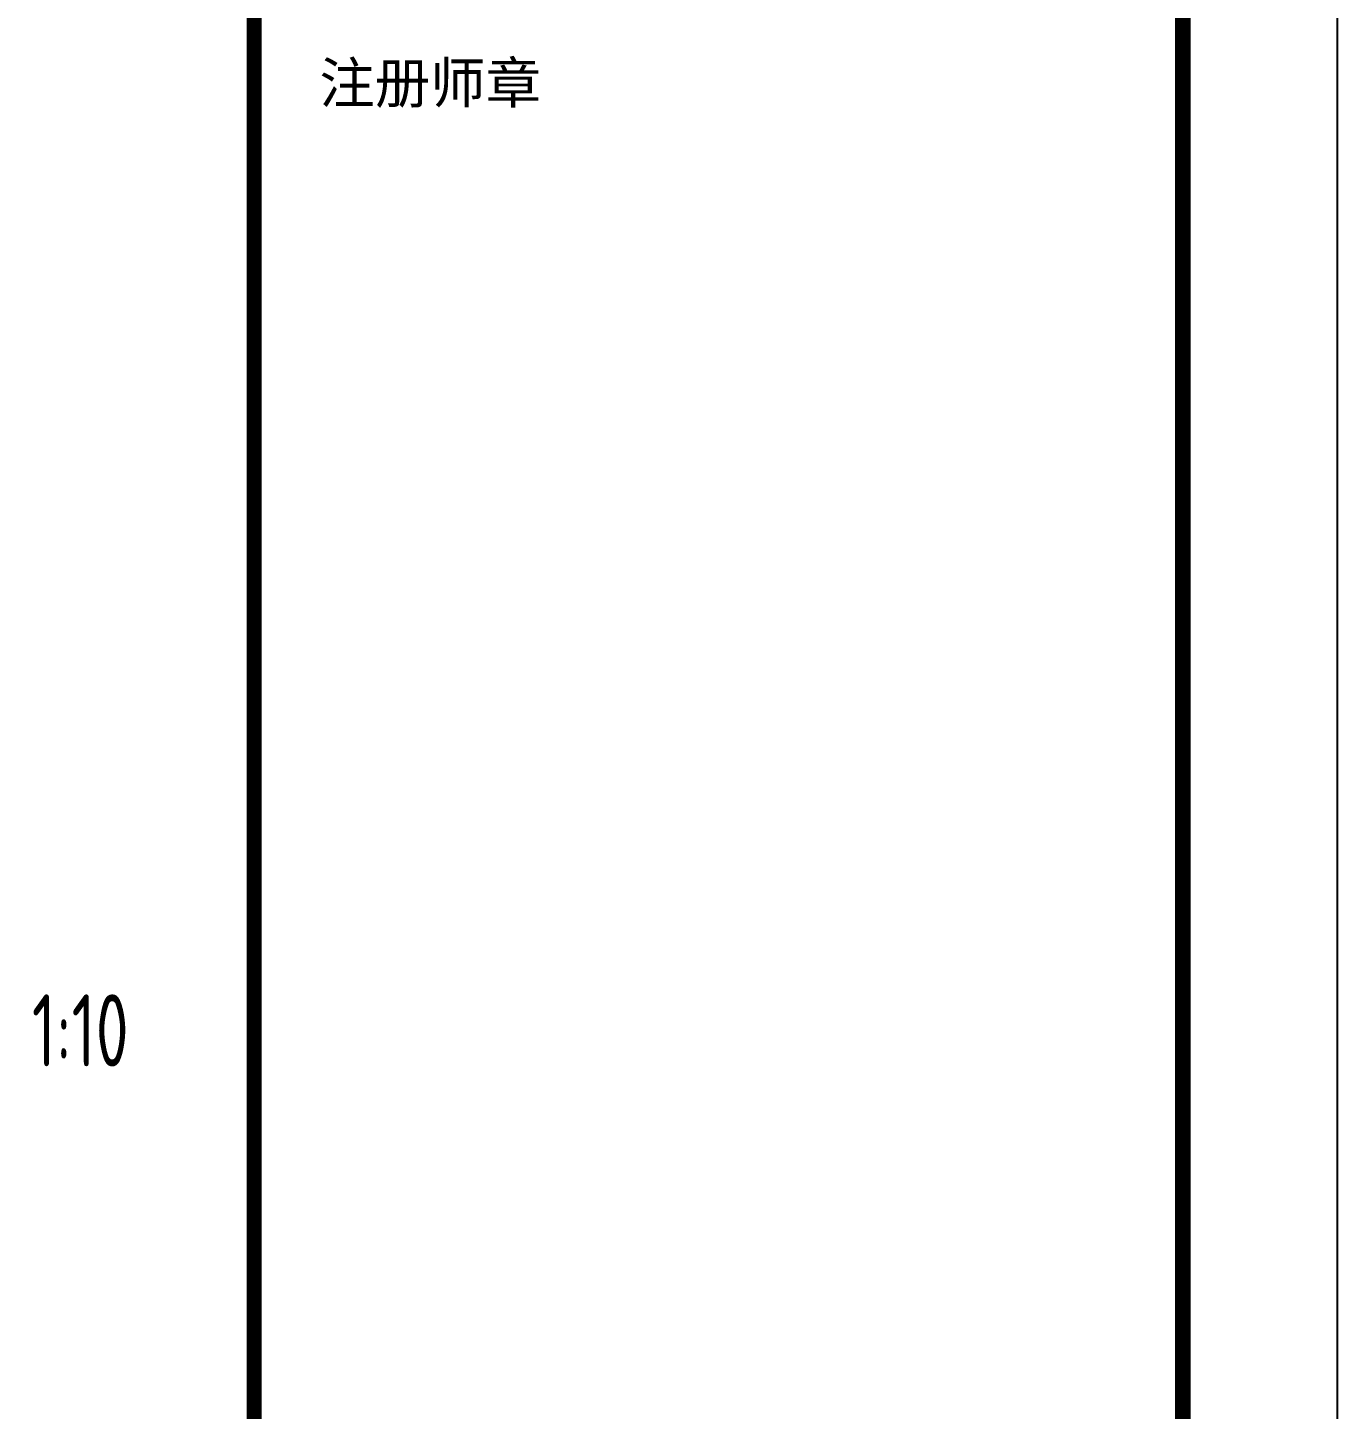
# Model space of a CAD drawing. Extents: x 19118 to 566552, y -1188739 to 92943.
# Drawn here: x 222749 to 235462, y -247024 to -233614 of the extents above; entities that cross this region are included whole.
import ezdxf
from ezdxf.enums import TextEntityAlignment as Align

# ---------------------------------------------------------------- set-up
doc = ezdxf.new("R2010")
doc.units = 0
doc.header["$LTSCALE"] = 1000
doc.header["$MEASUREMENT"] = 0
doc.layers.get('0').update_dxf_attribs({"linetype": 'CONTINUOUS'})
for name, color, linetype in [('PUB_TITLE', 4, 'CONTINUOUS'), ('TEXT', 7, 'CONTINUOUS'), ('图框', 4, 'CONTINUOUS')]:
    doc.layers.add(name, color=color, linetype=linetype)
doc.styles.add('TSSD_Rein', font='atssdeng.shx', dxfattribs={"width": 0.7, "bigfont": 'atssdchn.shx'})
doc.styles.add('黑体', font='simhei.ttf', dxfattribs={"width": 0.6, "height": 4.3})

# ---------------------------------------------------------------- blocks, each defined once
blk = doc.blocks.new('新块SDFGSDFGF')
at = {"layer": 'TEXT', "color": 0, "lineweight": 5, "style": 'TSSD_Rein', "width": 0.7}
blk.add_text('1:10', height=466.67, dxfattribs=at).set_placement((219510.7, -144139.1), align=Align.BOTTOM_LEFT)

msp = doc.modelspace()

# ---------------------------------------------------------------- linework, layer by layer
at = {"layer": 'PUB_TITLE'}
msp.add_lwpolyline([(77811.65, -292409.78), (235461.65, -292409.78), (235461.65, -203309.78), (77811.65, -203309.78)], close=True, dxfattribs=at)
at = {"layer": 'PUB_TITLE', "const_width": 150}
msp.add_lwpolyline([(81561.65, -290909.78), (233961.65, -290909.78), (233961.65, -204809.78), (81561.65, -204809.78)], close=True, dxfattribs=at)
at = {"layer": '图框', "color": 4, "const_width": 147.89}
msp.add_lwpolyline([(224947.8, -204809.78), (233961.65, -204809.78), (233961.65, -290909.78), (224947.8, -290909.78)], close=True, dxfattribs=at)

# ---------------------------------------------------------------- block references
at = {"xscale": 1.5, "yscale": 1.5, "zscale": 1.5}
msp.add_blockref('新块SDFGSDFGF', (-106476.22, -27697.8, 32), dxfattribs=at)

# ---------------------------------------------------------------- texts
at = {"layer": '图框', "color": 4, "style": '黑体'}
msp.add_text('注册师章', height=394.416, dxfattribs=at).set_placement((225580.57, -234346.55))

doc.saveas('drawing.dxf')
